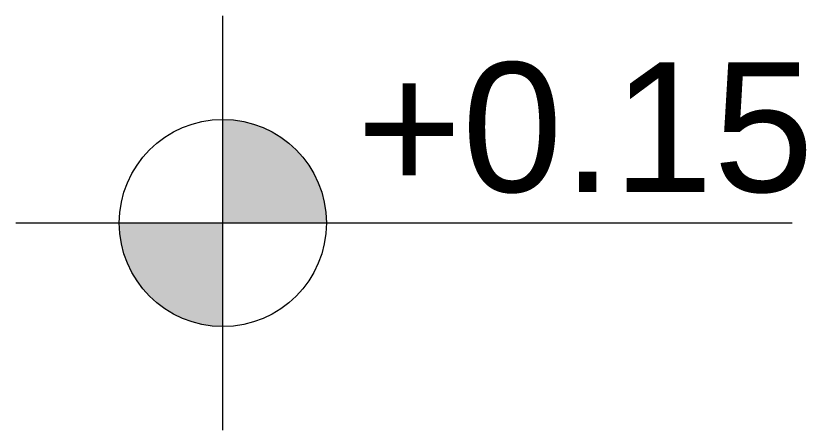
# Model space of a CAD drawing. Header units: centimetres. Extents: x 5488 to 20269, y -31398 to -19684.
# Drawn here: x 16651.6 to 16727.9, y -23854.6 to -23814.6 of the extents above; entities that cross this region are included whole.
import ezdxf
from ezdxf.enums import TextEntityAlignment as Align

# ---------------------------------------------------------------- set-up
doc = ezdxf.new("R2010")
doc.units = ezdxf.units.CM
for name, color, linetype, lineweight in [('CRC_plan_kot', 4, 'Continuous', 20), ('CRC_plan_kot_isim', 3, 'Continuous', 20), ('xxx_Auto_DIMENSION_INTERIOR', 33, 'Continuous', 0), ('xxx_Auto_Yardimci_Yazi', 7, 'Continuous', 9)]:
    doc.layers.add(name, color=color, linetype=linetype, lineweight=lineweight)
doc.styles.add('a_Arial-50', font='arial.ttf', dxfattribs={"height": 0.125})

# ---------------------------------------------------------------- blocks, each defined once
blk = doc.blocks.new('level_50')
for points in [[(10, 0, 0.414214), (0, 10), (0, 0)], [(0, 0), (-10, 0, 0.414214), (0, -10)]]:
    blk.add_hatch(color=256).paths.add_polyline_path(points)
for p, q in [((0, 0), (0, 20)), ((-20, 0), (0, 0)), ((0, -20), (0, 0)), ((0, 0), (55, 0))]:
    blk.add_line(p, q)
blk.add_circle((0, 0), 10)
blk = doc.blocks.new('level')
blk.add_blockref('level_50', (0, 0))
at = {"layer": 'xxx_Auto_Yardimci_Yazi', "style": 'a_Arial-50'}
blk.add_attdef('LEVEL', text='', height=12.5, dxfattribs=at).set_placement((35, 3), align=Align.CENTER)
blk = doc.blocks.new('PLAN KOT')
at = {"layer": 'CRC_plan_kot'}
ref = blk.add_blockref('level', (-2273.168, 831.212), dxfattribs=at)
ref.add_attrib('LEVEL', '+0.15', dxfattribs={"layer": 'CRC_plan_kot_isim', "height": 12.5, "style": 'a_Arial-50'}).set_placement((-2238.168, 834.212), align=Align.CENTER)

msp = doc.modelspace()

# ---------------------------------------------------------------- block references
at = {"layer": 'xxx_Auto_DIMENSION_INTERIOR'}
msp.add_blockref('PLAN KOT', (18944.729, -24665.851), dxfattribs=at)

doc.saveas('drawing.dxf')
